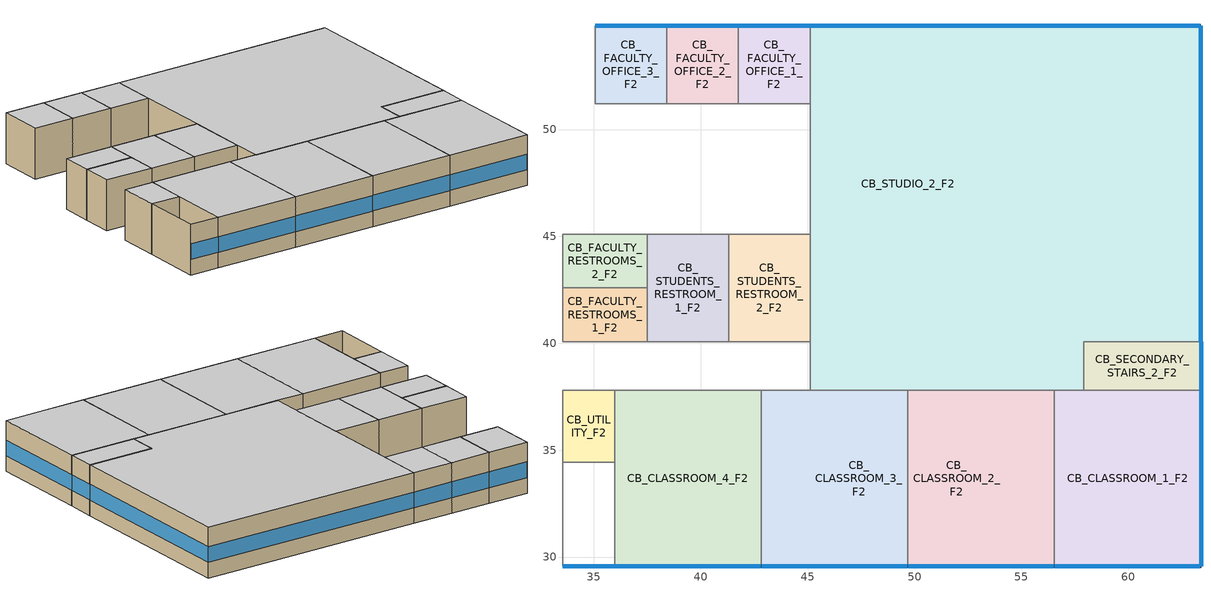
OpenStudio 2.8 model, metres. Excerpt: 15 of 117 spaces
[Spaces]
CB_CLASSROOM_4_F2
 floor to CB_STORAGE_F1: 42.82,37.8 42.82,29.57 35.97,29.57 35.97,37.8 z3.96
 wall outside: 35.97,29.57 42.82,29.57 z3.96:7.92
 wall to CB_CORRIDOR_F2: 42.82,37.8 35.97,37.8 z3.96:7.92
 wall to CB_CLASSROOM_3_F2: 42.82,29.57 42.82,37.8 z3.96:7.92
 wall to CB_PUBLIC_ELEVATORS_F2: 35.97,34.44 35.97,29.57 z3.96:7.92
 wall to CB_UTILITY_F2: 35.97,37.8 35.97,34.44 z3.96:7.92
 window: 35.98,29.57 42.79,29.57 z5.18:6.4
 ceiling to CB_CLASSROOM_4_F3: 42.82,29.57 42.82,37.8 35.97,37.8 35.97,29.57 z7.92
CB_CLASSROOM_3_F2
 floor to CB_LECTURE_ROOM_2_F1: 49.68,37.8 49.68,29.57 45.11,29.57 45.11,37.8 z3.96
 floor to CB_STORAGE_F1: 45.11,37.8 45.11,29.57 42.82,29.57 42.82,37.8 z3.96
 wall outside: 42.82,29.57 49.68,29.57 z3.96:7.92
 wall to CB_CORRIDOR_F2: 45.11,37.8 42.82,37.8 z3.96:7.92
 wall to CB_STUDIO_2_F2: 49.68,37.8 45.11,37.8 z3.96:7.92
 wall to CB_CLASSROOM_2_F2: 49.68,29.57 49.68,37.8 z3.96:7.92
 window: 42.84,29.57 49.66,29.57 z5.18:6.4
 ceiling to CB_CLASSROOM_3_F3: 49.68,29.57 49.68,37.8 42.82,37.8 42.82,29.57 z7.92
CB_CLASSROOM_2_F2
 floor to CB_LECTURE_ROOM_2_F1: 56.54,37.8 56.54,29.57 54.25,29.57 54.25,37.8 z3.96; 54.25,37.8 54.25,29.57 49.68,29.57 49.68,37.8 z3.96
 wall outside: 49.68,29.57 56.54,29.57 z3.96:7.92
 wall to CB_STUDIO_2_F2: 56.54,37.8 49.68,37.8 z3.96:7.92
 wall to CB_CLASSROOM_1_F2: 56.54,29.57 56.54,37.8 z3.96:7.92
 window: 49.7,29.57 56.52,29.57 z5.18:6.4
 ceiling to CB_CLASSROOM_2_F3: 56.54,29.57 56.54,37.8 49.68,37.8 49.68,29.57 z7.92
CB_CLASSROOM_1_F2
 floor to CB_LECTURE_ROOM_2_F1: 63.4,37.8 63.4,29.57 56.54,29.57 56.54,37.8 z3.96
 wall outside: 56.54,29.57 63.4,29.57 63.4,37.8 z3.96:7.92
 wall to CB_STUDIO_2_F2: 57.91,37.8 56.54,37.8 z3.96:7.92
 wall to CB_SECONDARY_STAIRS_2_F2: 63.4,37.8 57.91,37.8 z3.96:7.92
 window: 56.57,29.57 63.37,29.57 / 63.4,29.58 63.4,37.78 z5.18:6.4
 ceiling to CB_CLASSROOM_1_F3: 63.4,29.57 63.4,37.8 56.54,37.8 56.54,29.57 z7.92
CB_UTILITY_F2
 floor to CB_UTILITY_F1: 35.97,37.8 35.97,34.44 33.53,34.44 33.53,37.8 z3.96
 wall to CB_PUBLIC_ELEVATORS_F2: 33.53,34.44 35.97,34.44 z3.96:7.92
 wall to CB_CORRIDOR_F2: 35.97,37.8 33.53,37.8 33.53,34.44 z3.96:7.92
 ceiling to CB_UTILITY_F3: 35.97,34.44 35.97,37.8 33.53,37.8 33.53,34.44 z7.92
CB_STUDIO_2_F2
 floor to CB_LECTURE_ROOM_1_F1: 54.25,54.86 54.25,40.08 45.11,40.08 45.11,54.86 z3.96; 63.4,54.86 63.4,40.08 54.25,40.08 54.25,54.86 z3.96
 floor to CB_CORRIDOR&#10_F1: 57.91,40.08 57.91,37.8 45.11,37.8 45.11,40.08 z3.96
 wall outside: 63.4,40.08 63.4,54.86 45.11,54.86 z3.96:7.92
 wall to CB_CORRIDOR_F2: 45.11,40.08 45.11,37.8 z3.96:7.92
 wall to CB_STUDENTS_RESTROOM_2_F2: 45.11,45.11 45.11,40.08 z3.96:7.92
 wall to CB_OPEN OFFICES_F2: 45.11,51.21 45.11,45.11 z3.96:7.92
 wall to CB_FACULTY_OFFICE_1_F2: 45.11,54.86 45.11,51.21 z3.96:7.92
 wall to CB_SECONDARY_STAIRS_2_F2: 57.91,37.8 57.91,40.08 63.4,40.08 z3.96:7.92
 window: 63.4,40.09 63.4,54.86 / 63.37,54.86 45.11,54.86 z5.18:6.4
 ceiling to CB_STUDIO_1_F3: 57.91,37.8 57.91,40.08 63.4,40.08 63.4,54.86 45.11,54.86 45.11,37.8 z7.92
CB_SECONDARY_STAIRS_2_F2
 floor to CB_SECONDARY_STAIRS_2_F1: 63.4,40.08 63.4,37.8 57.91,37.8 57.91,40.08 z3.96
 wall outside: 63.4,37.8 63.4,40.08 z3.96:7.92
 window: 63.4,37.81 63.4,40.07 z5.18:6.4
 ceiling to CB_SECONDARY_STAIRS_2_F3: 63.4,37.8 63.4,40.08 57.91,40.08 57.91,37.8 z7.92
CB_FACULTY_RESTROOMS_1_F2
 floor to CB_STAFF_RESTROOMS_2_F1: 37.49,42.6 37.49,40.08 33.53,40.08 33.53,42.6 z3.96
 wall to CB_OPEN OFFICES_F2: 33.53,42.6 33.53,40.08 z3.96:7.92
 wall to CB_FACULTY_RESTROOMS_2_F2: 37.49,42.6 33.53,42.6 z3.96:7.92
 wall to CB_STUDENTS_RESTROOM_1_F2: 37.49,40.08 37.49,42.6 z3.96:7.92
 wall to CB_CORRIDOR_F2: 33.53,40.08 37.49,40.08 z3.96:7.92
 ceiling to CB_FACULTY_RESTROOM_1_F3: 37.49,40.08 37.49,42.6 33.53,42.6 33.53,40.08 z7.92
CB_STUDENTS_RESTROOM_1_F2
 floor to CB_STUDENTS_RESTROOMS_1_F1: 41.3,45.11 41.3,40.08 37.49,40.08 37.49,45.11 z3.96
 wall to CB_OPEN OFFICES_F2: 41.3,45.11 37.49,45.11 z3.96:7.92
 wall to CB_STUDENTS_RESTROOM_2_F2: 41.3,40.08 41.3,45.11 z3.96:7.92
 wall to CB_CORRIDOR_F2: 37.49,40.08 41.3,40.08 z3.96:7.92
 wall to CB_FACULTY_RESTROOMS_2_F2: 37.49,45.11 37.49,42.6 z3.96:7.92
 ceiling to CB_STUDENTS_RESTROOM_1_F3: 41.3,40.08 41.3,45.11 37.49,45.11 37.49,40.08 z7.92
CB_STUDENTS_RESTROOM_2_F2
 floor to CB_STUDENTS_RESTROOMS_2_F1: 45.11,45.11 45.11,40.08 41.3,40.08 41.3,45.11 z3.96
 wall to CB_CORRIDOR_F2: 41.3,40.08 45.11,40.08 z3.96:7.92
 wall to CB_OPEN OFFICES_F2: 45.11,45.11 41.3,45.11 z3.96:7.92
 ceiling to CB_STUDENTS_RESTROOM_2_F3: 45.11,40.08 45.11,45.11 41.3,45.11 41.3,40.08 z7.92
CB_FACULTY_RESTROOMS_2_F2
 floor to CB_STAFF_RESTROOMS_1_F1: 37.49,45.11 37.49,42.6 33.53,42.6 33.53,45.11 z3.96
 wall to CB_OPEN OFFICES_F2: 37.49,45.11 33.53,45.11 33.53,42.6 z3.96:7.92
 ceiling to CB_FACULTY_RESTROOM_2_F3: 37.49,42.6 37.49,45.11 33.53,45.11 33.53,42.6 z7.92
CB_FACULTY_OFFICE_3_F2
 floor to CB_ OFFICES_ENCLOSED_3_F1: 38.4,54.86 38.4,51.21 35.05,51.21 35.05,54.86 z3.96
 wall outside: 38.4,54.86 35.05,54.86 z3.96:7.92
 wall to CB_OPEN OFFICES_F2: 35.05,51.21 38.4,51.21 z3.96:7.92
 wall to CB_FACULTY_OFFICE_4_F2: 35.05,54.86 35.05,51.21 z3.96:7.92
 wall to CB_FACULTY_OFFICE_2_F2: 38.4,51.21 38.4,54.86 z3.96:7.92
 window: 38.4,54.86 35.07,54.86 z5.18:6.4
 ceiling to CB_ FACULTY_OFFICES_3_F3: 38.4,51.21 38.4,54.86 35.05,54.86 35.05,51.21 z7.92
CB_FACULTY_OFFICE_2_F2
 floor to CB_ OFFICES_ENCLOSED_2_F1: 41.76,54.86 41.76,51.21 38.4,51.21 38.4,54.86 z3.96
 wall outside: 41.76,54.86 38.4,54.86 z3.96:7.92
 wall to CB_FACULTY_OFFICE_1_F2: 41.76,51.21 41.76,54.86 z3.96:7.92
 wall to CB_OPEN OFFICES_F2: 38.4,51.21 41.76,51.21 z3.96:7.92
 window: 41.76,54.86 38.42,54.86 z5.18:6.4
 ceiling to CB_ FACULTY_OFFICES_2_F3: 41.76,51.21 41.76,54.86 38.4,54.86 38.4,51.21 z7.92
CB_FACULTY_OFFICE_1_F2
 floor to CB_ OFFICES_ENCLOSED_1_F1: 45.11,54.86 45.11,51.21 41.76,51.21 41.76,54.86 z3.96
 wall outside: 45.11,54.86 41.76,54.86 z3.96:7.92
 wall to CB_OPEN OFFICES_F2: 41.76,51.21 45.11,51.21 z3.96:7.92
 window: 45.11,54.86 41.76,54.86 z5.18:6.4
 ceiling to CB_ FACULTY_OFFICES_1_F3: 45.11,51.21 45.11,54.86 41.76,54.86 41.76,51.21 z7.92
CB_PUBLIC_ELEVATORS_F2
 wall outside: 33.53,29.57 35.97,29.57 z3.96:7.92
 wall to CB_CORRIDOR_F2: 33.53,34.44 33.53,29.57 z3.96:7.92
 window: 33.54,29.57 35.95,29.57 z5.18:6.4
[Building]
A091_2013_CollegeCampusBuilding
[Site]
Site 1: Latitude {deg}=35.03; Longitude {deg}=-85.2; Time Zone {hr}=-5; Elevation {m}=210
[ClimateZones]
Climate Zone Institution Name 1=ASHRAE; Climate Zone Document Name 1=ANSI/ASHRAE Standard 169; Climate Zone Document Year 1=2006; Climate Zone Institution Name 2=CEC; Climate Zone Document Name 2=California Climate Zone Descriptions; Climate Zone Document Year 2=1995
[ShadingControl]
Shading Control 1: Shading Type=InteriorBlind
[BuildingStory] Nominal Floor to Floor Height {m}=3.9624
Name | Nominal Z Coordinate {m}
Building Story 2 | 3.9624
Building Story 5 | 0
[Space] Building Story=Building Story 2
Name | Space Type | Thermal Zone
CB_CLASSROOM_4_F2 | College - Classroom | CB_CLASSROOM_4_F2
CB_CLASSROOM_3_F2 | College - Classroom | CB_CLASSROOM_3_F2
CB_CLASSROOM_2_F2 | College - Classroom | CB_CLASSROOM_2_F2
CB_CLASSROOM_1_F2 | College - Classroom | CB_CLASSROOM_1_F2
CB_UTILITY_F2 | College -  Utility | CB_UTILITY_F2
CB_STUDIO_2_F2 | College - Art Classroom | CB_STUDIO_2_F2
CB_SECONDARY_STAIRS_2_F2 | College - Stairs | CB_SECONDARY_STAIRS_2_F2
CB_FACULTY_RESTROOMS_1_F2 | College -  Restroom | CB_FACULTY_RESTROOMS_1_F2 1
CB_STUDENTS_RESTROOM_1_F2 | College -  Restroom | CB_STUDENTS_RESTROOM_1_F2
CB_STUDENTS_RESTROOM_2_F2 | College -  Restroom | CB_STUDENTS_RESTROOM_2_F2
CB_FACULTY_RESTROOMS_2_F2 | College -  Restroom | CB_FACULTY_RESTROOMS_1_F2
CB_FACULTY_OFFICE_3_F2 | College -  Office | CB_FACULTY_OFFICE_3_F2
CB_FACULTY_OFFICE_2_F2 | College -  Office | CB_FACULTY_OFFICE_2_F2
CB_FACULTY_OFFICE_1_F2 | College -  Office | CB_FACULTY_OFFICE_1_F2
CB_PUBLIC_ELEVATORS_F2 | College -  Elevator Shaft | CB_PUBLIC_ELEVATORS_F2
[SpaceType]
College - Classroom; College -  Office; College -  Restroom; College -  Elevator Shaft; College -  Utility; College - Stairs; College - Art Classroom
[ThermalZone] Use Ideal Air Loads=No
CB_CLASSROOM_1_F2; CB_PUBLIC_ELEVATORS_F2; CB_FACULTY_OFFICE_1_F2; CB_CLASSROOM_3_F2; CB_CLASSROOM_4_F2; CB_CLASSROOM_2_F2; CB_FACULTY_RESTROOMS_1_F2; CB_UTILITY_F2; CB_STUDIO_2_F2; CB_SECONDARY_STAIRS_2_F2; CB_FACULTY_RESTROOMS_1_F2 1; CB_STUDENTS_RESTROOM_1_F2; CB_STUDENTS_RESTROOM_2_F2; CB_FACULTY_OFFICE_3_F2; CB_FACULTY_OFFICE_2_F2
[Sizing:Zone] Zone Cooling Design Supply Air Temperature Input Method=SupplyAirTemperature; Zone Cooling Design Supply Air Temperature {C}=14; Zone Cooling Design Supply Air Temperature Difference {deltaC}=11.11; Zone Heating Design Supply Air Temperature Input Method=SupplyAirTemperature; Zone Heating Design Supply Air Temperature {C}=40; Zone Heating Design Supply Air Temperature Difference {deltaC}=11.11; Zone Cooling Design Supply Air Humidity Ratio {kg-H2O/kg-air}=0.0085; Zone Heating Design Supply Air Humidity Ratio {kg-H2O/kg-air}=0.008; Cooling Design Air Flow Method=DesignDay; Heating Design Air Flow Method=DesignDay; Account for Dedicated Outdoor Air System=No; Dedicated Outdoor Air System Control Strategy=NeutralSupplyAir; Dedicated Outdoor Air Low Setpoint Temperature for Design {C}=autosize; Dedicated Outdoor Air High Setpoint Temperature for Design {C}=autosize
CB_CLASSROOM_1_F2; CB_PUBLIC_ELEVATORS_F2; CB_FACULTY_OFFICE_1_F2; CB_CLASSROOM_3_F2; CB_CLASSROOM_4_F2; CB_CLASSROOM_2_F2; CB_FACULTY_RESTROOMS_1_F2; CB_UTILITY_F2; CB_STUDIO_2_F2; CB_SECONDARY_STAIRS_2_F2; CB_STUDENTS_RESTROOM_1_F2; CB_STUDENTS_RESTROOM_2_F2; CB_FACULTY_OFFICE_3_F2; CB_FACULTY_OFFICE_2_F2
